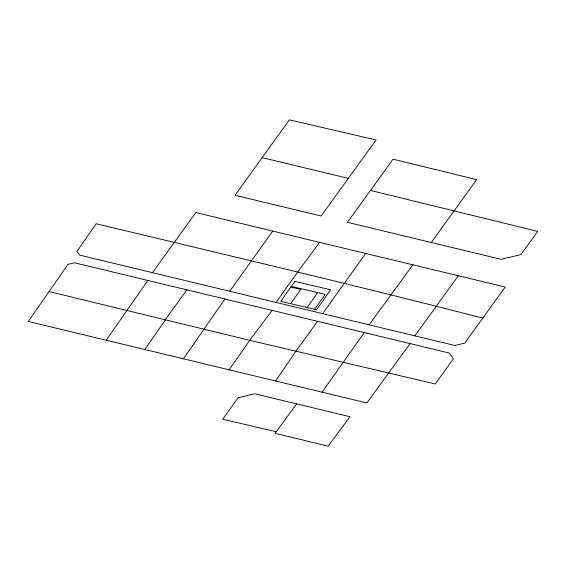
<?xml version="1.0" encoding="UTF-8"?>
<svg xmlns="http://www.w3.org/2000/svg" width="566" height="566" viewBox="0 0 566 566"><rect width="100%" height="100%" fill="white"/><g stroke="black" fill="none" stroke-linecap="round" stroke-linejoin="round"><path stroke-width="0.85" d="M275.635 380.996L295.827 351.316L317.583 321.318M224.907 299.004L183.441 358.816M49.072 291.561L249.726 340.315L435.254 383.967L453.437 358.787L449.383 353.078L74.521 262.794L67.955 264.379L28.3 321.46L106.196 340.216L147.868 280.453M144.769 349.512L165.435 319.818M106.196 340.216L229.159 369.81L249.726 340.315L272.083 310.373M276.116 302.435L297.893 271.659L319.592 242.361M290.634 303.652L300.737 289.382L290.846 287.047M307.119 307.543L317.682 292.608M364.256 332.567L322.089 392.174L229.159 369.81M272.762 231.077L229.711 291.257M314.654 309.319L325.301 294.405L291.313 286.389M322.662 313.642L365.643 253.448L505.247 287.04L464.736 343.13L454.866 345.486L79.764 255.153L77.018 251.354L96.178 223.754C225.211 254.58 354.302 285.13 482.812 318.106M152.473 272.649L195.829 212.561L365.643 253.448M348.323 178.389L321.127 216.007L235.024 195.277L289.36 119.836L376.065 139.986L348.323 178.389L262.143 157.617M431.278 242.503L476.671 179.634L393.059 159.188L347.439 222.325L501.143 259.32L520.904 254.629L537.7 231.381L370.475 190.452M414.864 335.85L458.34 275.748M165.208 319.776L186.886 289.849M410.053 343.597L366.874 402.978L322.089 392.174M369.117 324.82L412.897 264.803M296.662 403.891L275.083 433.33L328.131 446.164L350.007 416.725L254.686 393.787L238.222 397.686L222.636 419.215L276.243 431.731M294.865 281.373L280.75 301.324L316.55 309.772L330.671 289.82L294.865 281.373"/></g></svg>
